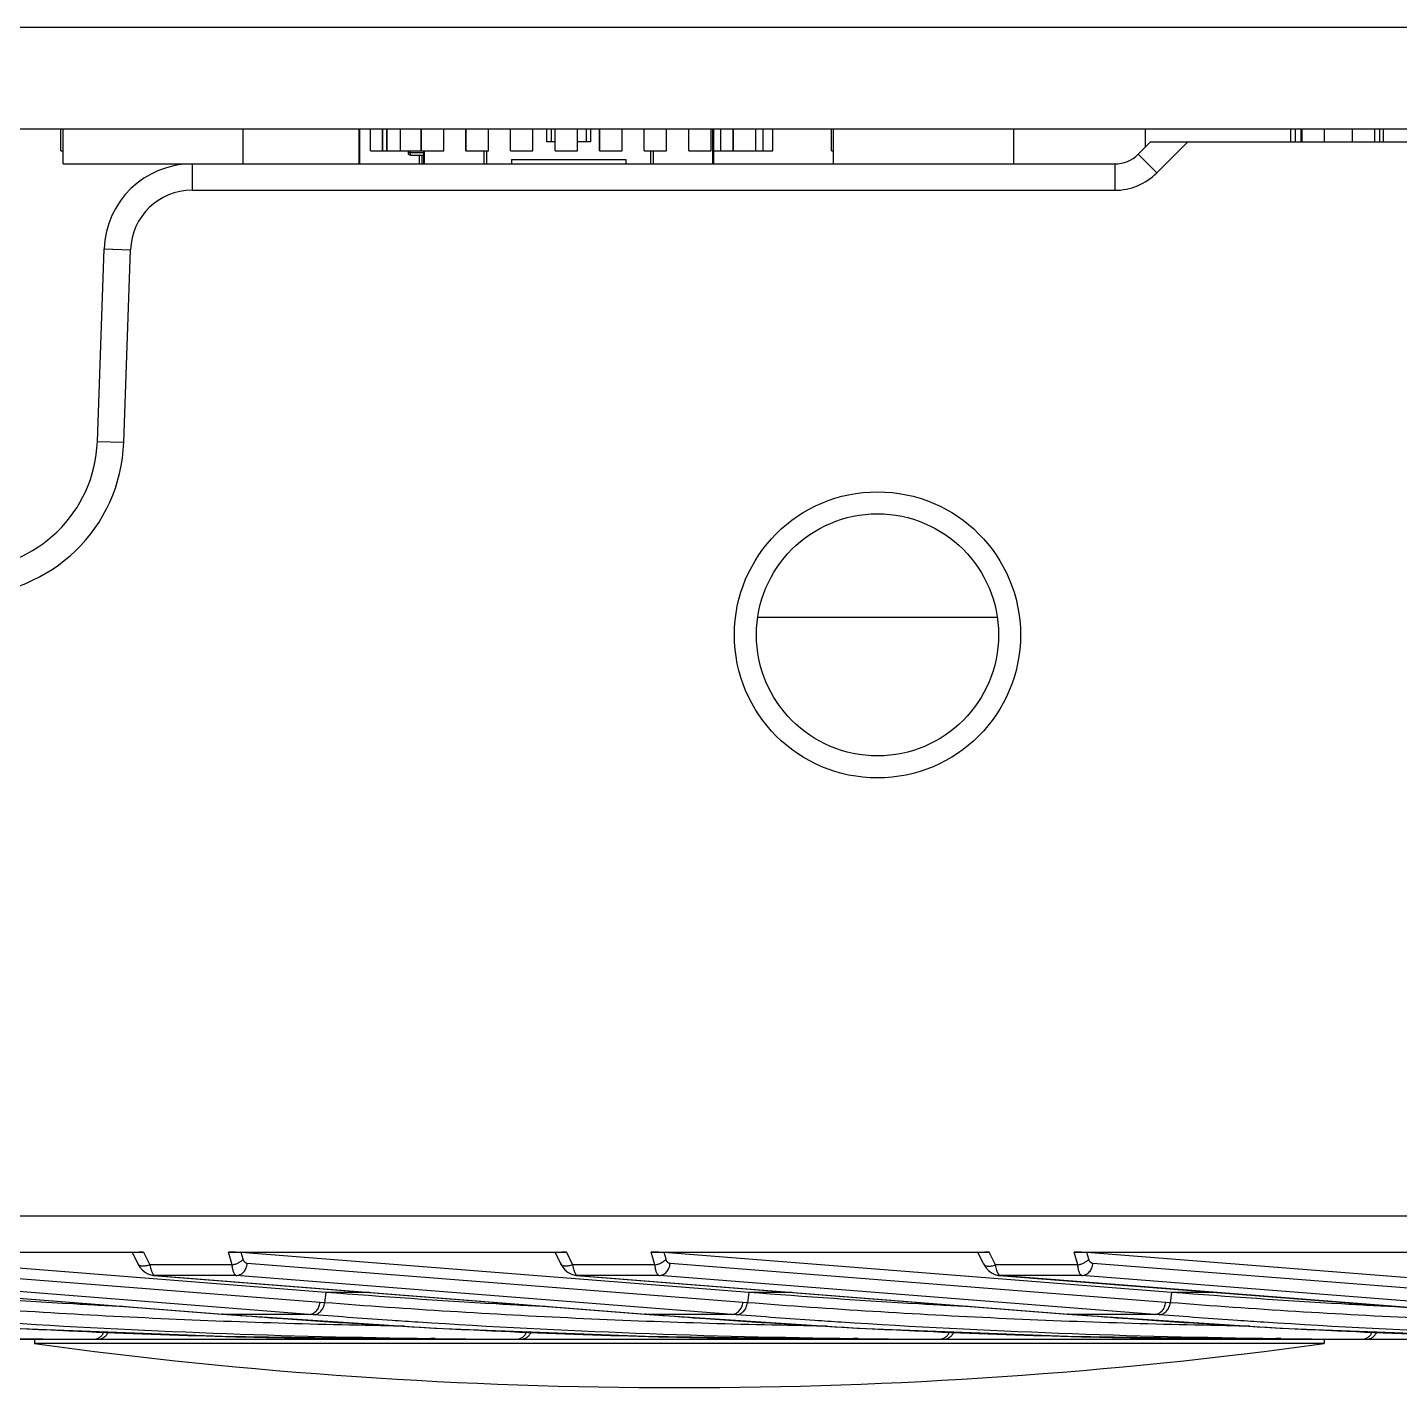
# Model space of a CAD drawing. Header units: millimetres. Extents: x 1409 to 26878, y 589 to 5187.
# Drawn here: x 2232.34 to 2263.5, y 1124.52 to 1155.42 of the extents above; entities that cross this region are included whole.
import ezdxf

# ---------------------------------------------------------------- set-up
doc = ezdxf.new("R2010")
doc.units = ezdxf.units.MM
doc.layers.add('02___PRT_ALL_AXES', color=7, linetype='Continuous')

msp = doc.modelspace()

# ---------------------------------------------------------------- linework, layer by layer
at = {"color": 7, "linetype": 'Continuous'}
for p, q in [((2338.1459, 1155.4197), (1738.1459, 1155.4197)), ((1738.1459, 1153.1197), (2338.1459, 1153.1197)), ((2233.0993, 1152.6197), (2233.0993, 1153.1197)), ((2233.1501, 1152.3197), (2233.1501, 1153.1197)), ((2237.2395, 1152.3197), (2237.2395, 1153.1197)), ((2239.8615, 1153.1197), (2239.8615, 1152.3197)), ((2239.8908, 1152.3197), (2239.8908, 1153.1197)), ((2240.1312, 1152.6197), (2240.1312, 1153.1197)), ((2240.4053, 1152.6197), (2240.4053, 1153.1197)), ((2240.4083, 1152.6197), (2240.4083, 1153.1197)), ((2240.504, 1152.6197), (2240.504, 1153.1197)), ((2240.507, 1152.6197), (2240.507, 1153.1197)), ((2240.8076, 1152.6197), (2240.8076, 1153.1197)), ((2241.2841, 1152.6197), (2241.2841, 1153.1197)), ((2241.2871, 1152.6197), (2241.2871, 1153.1197)), ((2241.7951, 1152.6197), (2241.7951, 1153.1197)), ((2242.2965, 1152.6197), (2242.2965, 1153.1197)), ((2242.2994, 1152.6197), (2242.2994, 1153.1197)), ((2242.8074, 1152.6197), (2242.8074, 1153.1197)), ((2243.3088, 1152.6197), (2243.3088, 1153.1197)), ((2243.3118, 1152.6197), (2243.3118, 1153.1197)), ((2243.8198, 1152.6197), (2243.8198, 1153.1197)), ((2244.1307, 1153.1197), (2244.1307, 1152.8197)), ((2244.2307, 1153.1197), (2244.2307, 1152.8197)), ((2244.3212, 1152.6197), (2244.3212, 1153.1197)), ((2244.3242, 1152.6197), (2244.3242, 1153.1197)), ((2244.8322, 1152.6197), (2244.8322, 1153.1197)), ((2245.0307, 1153.1197), (2245.0307, 1152.8197)), ((2245.1307, 1153.1197), (2245.1307, 1152.8197)), ((2245.3336, 1152.6197), (2245.3336, 1153.1197)), ((2245.3365, 1152.6197), (2245.3365, 1153.1197)), ((2245.8445, 1152.6197), (2245.8445, 1153.1197)), ((2246.346, 1152.6197), (2246.346, 1153.1197)), ((2246.3489, 1152.6197), (2246.3489, 1153.1197)), ((2246.8569, 1152.6197), (2246.8569, 1153.1197)), ((2247.3583, 1152.6197), (2247.3583, 1153.1197)), ((2247.3613, 1152.6197), (2247.3613, 1153.1197)), ((2247.8693, 1152.6197), (2247.8693, 1153.1197)), ((2247.9014, 1153.1197), (2247.9014, 1152.3197)), ((2247.9307, 1152.3197), (2247.9307, 1153.1197)), ((2248.0883, 1152.6197), (2248.0883, 1153.1197)), ((2248.0913, 1152.6197), (2248.0913, 1153.1197)), ((2248.3707, 1152.6197), (2248.3707, 1153.1197)), ((2248.3736, 1152.6197), (2248.3736, 1153.1197)), ((2248.8816, 1152.6197), (2248.8816, 1153.1197)), ((2249.049, 1152.6197), (2249.049, 1153.1197)), ((2249.2699, 1152.6197), (2249.2699, 1153.1197)), ((2250.5993, 1152.6197), (2250.5993, 1153.1197)), ((2250.6501, 1152.3197), (2250.6501, 1153.1197)), ((2254.7395, 1152.3197), (2254.7395, 1153.1197)), ((2257.7357, 1152.7095), (2257.7357, 1153.1197)), ((2261.0377, 1152.8197), (2261.0377, 1153.1197)), ((2261.1393, 1152.8197), (2261.1393, 1153.1197)), ((2261.2689, 1152.8197), (2261.2689, 1153.1197)), ((2261.2718, 1152.8197), (2261.2718, 1153.1197)), ((2261.2917, 1152.8197), (2261.2917, 1153.1197)), ((2261.7997, 1152.8197), (2261.7997, 1153.1197)), ((2262.4347, 1152.8197), (2262.4347, 1153.1197)), ((2262.9427, 1152.8197), (2262.9427, 1153.1197)), ((2263.0571, 1152.8197), (2263.0571, 1153.1197)), ((2263.0588, 1152.8197), (2263.0588, 1153.1197)), ((2263.1402, 1152.8197), (2263.1402, 1153.1197)), ((2263.1432, 1152.8197), (2263.1432, 1153.1197)), ((2233.0993, 1152.6197), (2233.1501, 1152.6197)), ((2240.1312, 1152.6197), (2241.7951, 1152.6197)), ((2240.985, 1152.6197), (2240.985, 1152.5697)), ((2241.035, 1152.5197), (2241.035, 1152.6197)), ((2241.3307, 1152.6197), (2241.3307, 1152.3197)), ((2241.36, 1152.3197), (2241.36, 1152.6197)), ((2242.2965, 1152.6197), (2242.8074, 1152.6197)), ((2242.7014, 1152.6197), (2242.7014, 1152.3197)), ((2242.7721, 1152.3197), (2242.7721, 1152.6197)), ((2243.3088, 1152.6197), (2243.8198, 1152.6197)), ((2244.3212, 1152.8197), (2244.1307, 1152.8197)), ((2244.3212, 1152.6197), (2244.8322, 1152.6197)), ((2245.1307, 1152.8197), (2244.8322, 1152.8197)), ((2245.3336, 1152.6197), (2245.8445, 1152.6197)), ((2246.346, 1152.6197), (2246.8569, 1152.6197)), ((2246.4893, 1152.6197), (2246.4893, 1152.3197)), ((2246.56, 1152.3197), (2246.56, 1152.6197)), ((2247.3583, 1152.6197), (2247.8693, 1152.6197)), ((2247.9307, 1152.6197), (2249.2699, 1152.6197)), ((2250.5993, 1152.6197), (2250.6501, 1152.6197)), ((2257.5656, 1152.5394), (2257.8459, 1152.8197)), ((2257.8459, 1152.8197), (2268.4459, 1152.8197)), ((2257.9898, 1152.1151), (2258.6944, 1152.8197)), ((2233.1501, 1152.3197), (2257.0352, 1152.3197)), ((2236.0773, 1152.3197), (2236.0773, 1151.7197)), ((2241.3307, 1152.5697), (2240.985, 1152.5697)), ((2241.035, 1152.5197), (2241.3307, 1152.5197)), ((2241.2322, 1152.5197), (2241.2322, 1152.3197)), ((2241.3029, 1152.3197), (2241.3029, 1152.5197)), ((2243.3307, 1152.4197), (2245.9307, 1152.4197)), ((2243.3307, 1152.4197), (2243.3307, 1152.3197)), ((2245.9307, 1152.4197), (2245.9307, 1152.3197)), ((2257.0352, 1152.3197), (2257.0352, 1151.7197)), ((2257.5656, 1152.5394), (2257.9898, 1152.1151)), ((2236.0773, 1151.7197), (2257.0352, 1151.7197)), ((2233.9257, 1146.015), (2234.0785, 1150.3895)), ((2234.0785, 1150.3895), (2234.6781, 1150.3686)), ((2234.5254, 1145.9941), (2234.6781, 1150.3686)), ((2233.9257, 1146.015), (2234.5254, 1145.9941)), ((2248.9285, 1142.0197), (2254.3633, 1142.0197)), ((1773.6016, 1128.4197), (2302.6902, 1128.4197)), ((2227.3005, 1127.5947), (2234.9754, 1127.5947)), ((2239.1178, 1126.6811), (2227.5913, 1127.5858)), ((2238.9842, 1126.4553), (2227.7278, 1127.3387)), ((2234.7241, 1127.5807), (2234.846, 1127.3299)), ((2234.9754, 1127.5947), (2235.1158, 1127.3057)), ((2236.9046, 1127.5947), (2244.5794, 1127.5947)), ((2236.9869, 1127.3057), (2236.9046, 1127.5947)), ((2248.7219, 1126.6811), (2237.1954, 1127.5858)), ((2237.2384, 1127.4349), (2237.1954, 1127.5858)), ((2248.5883, 1126.4553), (2237.3319, 1127.3387)), ((2244.3282, 1127.5807), (2244.4501, 1127.3299)), ((2244.5794, 1127.5947), (2244.7199, 1127.3057)), ((2246.5087, 1127.5947), (2254.1835, 1127.5947)), ((2246.591, 1127.3057), (2246.5087, 1127.5947)), ((2258.326, 1126.6811), (2246.7995, 1127.5858)), ((2246.8425, 1127.4349), (2246.7995, 1127.5858)), ((2258.1923, 1126.4553), (2246.936, 1127.3387)), ((2254.0542, 1127.3299), (2253.9323, 1127.5807)), ((2254.324, 1127.3057), (2254.1835, 1127.5947)), ((2256.1128, 1127.5947), (2263.7876, 1127.5947)), ((2256.1951, 1127.3057), (2256.1128, 1127.5947)), ((2267.93, 1126.6811), (2256.4036, 1127.5858)), ((2256.4466, 1127.4349), (2256.4036, 1127.5858)), ((2267.7964, 1126.4553), (2256.54, 1127.3387)), ((2225.6, 1127.0658), (2236.7545, 1126.1903)), ((2225.6235, 1127.0652), (2236.778, 1126.1898)), ((2238.7327, 1126.1818), (2227.4763, 1127.0652)), ((2236.9869, 1127.3057), (2235.1158, 1127.3057)), ((2235.2276, 1127.0652), (2235.2041, 1127.0658)), ((2235.2041, 1127.0658), (2246.3586, 1126.1903)), ((2235.2041, 1127.0658), (2235.2041, 1127.0658)), ((2237.0804, 1127.0652), (2235.2276, 1127.0652)), ((2235.2276, 1127.0652), (2246.3821, 1126.1898)), ((2248.3368, 1126.1818), (2237.0804, 1127.0652)), ((2246.591, 1127.3057), (2244.7199, 1127.3057)), ((2244.8317, 1127.0652), (2244.8082, 1127.0658)), ((2244.8082, 1127.0658), (2255.9627, 1126.1903)), ((2244.8082, 1127.0658), (2244.8082, 1127.0658)), ((2246.6845, 1127.0652), (2244.8317, 1127.0652)), ((2244.8317, 1127.0652), (2255.9862, 1126.1898)), ((2257.9409, 1126.1818), (2246.6845, 1127.0652)), ((2256.1951, 1127.3057), (2254.324, 1127.3057)), ((2254.4122, 1127.0658), (2265.5668, 1126.1903)), ((2254.4123, 1127.0658), (2254.4358, 1127.0652)), ((2256.2886, 1127.0652), (2254.4358, 1127.0652)), ((2265.5903, 1126.1898), (2254.4358, 1127.0652)), ((2267.545, 1126.1818), (2256.2886, 1127.0652)), ((2239.086, 1126.4473), (2238.9842, 1126.4553)), ((2239.1178, 1126.6811), (2239.086, 1126.4473)), ((2240.1047, 1126.6811), (2239.1178, 1126.6811)), ((2248.6901, 1126.4473), (2248.5883, 1126.4553)), ((2248.7219, 1126.6811), (2248.6901, 1126.4473)), ((2249.7088, 1126.6811), (2248.7219, 1126.6811)), ((2258.2941, 1126.4473), (2258.1923, 1126.4553)), ((2258.326, 1126.6811), (2258.2941, 1126.4473)), ((2259.3128, 1126.6811), (2258.326, 1126.6811)), ((2236.778, 1126.1898), (2236.7545, 1126.1903)), ((2236.7545, 1126.1903), (2236.8564, 1126.1823)), ((2236.778, 1126.1898), (2236.8565, 1126.1836)), ((2236.8799, 1126.1818), (2236.8564, 1126.1823)), ((2236.8565, 1126.1836), (2236.8799, 1126.1818)), ((2236.8565, 1126.1836), (2236.8799, 1126.1818)), ((2238.7327, 1126.1818), (2236.8799, 1126.1818)), ((2236.8799, 1126.1818), (2237.0286, 1126.171)), ((2236.8799, 1126.1818), (2237.0286, 1126.1702)), ((2238.8345, 1126.1738), (2238.7327, 1126.1818)), ((2246.3821, 1126.1898), (2246.3586, 1126.1903)), ((2246.3586, 1126.1903), (2246.4605, 1126.1823)), ((2246.3821, 1126.1898), (2246.4606, 1126.1836)), ((2246.484, 1126.1818), (2246.4605, 1126.1823)), ((2246.4606, 1126.1836), (2246.484, 1126.1818)), ((2246.4606, 1126.1836), (2246.484, 1126.1818)), ((2248.3368, 1126.1818), (2246.484, 1126.1818)), ((2246.484, 1126.1818), (2246.6327, 1126.171)), ((2246.484, 1126.1818), (2246.6326, 1126.1702)), ((2248.4386, 1126.1738), (2248.3368, 1126.1818)), ((2255.9862, 1126.1898), (2255.9627, 1126.1903)), ((2255.9627, 1126.1903), (2256.0646, 1126.1823)), ((2255.9862, 1126.1898), (2256.0647, 1126.1836)), ((2256.088, 1126.1818), (2256.0646, 1126.1823)), ((2256.0647, 1126.1836), (2256.088, 1126.1818)), ((2256.0647, 1126.1836), (2256.088, 1126.1818)), ((2257.9409, 1126.1818), (2256.088, 1126.1818)), ((2256.088, 1126.1818), (2256.2367, 1126.171)), ((2256.088, 1126.1818), (2256.2367, 1126.1702)), ((2258.0427, 1126.1738), (2257.9409, 1126.1818)), ((2241.4913, 1125.8786), (2241.7826, 1125.8647)), ((2241.4913, 1125.878), (2241.7826, 1125.8628)), ((2251.0954, 1125.8786), (2251.3867, 1125.8647)), ((2251.0954, 1125.878), (2251.3867, 1125.8628)), ((2260.6995, 1125.8786), (2260.9908, 1125.8647)), ((2260.6995, 1125.878), (2260.9908, 1125.8628)), ((1779.3889, 1125.6197), (2296.878, 1125.6197)), ((2236.6044, 1125.6898), (2237.0689, 1125.6795)), ((2236.6044, 1125.688), (2237.0689, 1125.6759)), ((2241.4969, 1125.6197), (2241.4967, 1125.6197)), ((2241.5993, 1125.6314), (2241.4968, 1125.632)), ((2241.5993, 1125.6291), (2241.4968, 1125.6302)), ((2241.4969, 1125.6197), (2241.5992, 1125.6197)), ((2246.2084, 1125.688), (2246.673, 1125.6759)), ((2246.2085, 1125.6898), (2246.673, 1125.6795)), ((2251.101, 1125.6197), (2251.1008, 1125.6197)), ((2251.2034, 1125.6314), (2251.1009, 1125.632)), ((2251.2034, 1125.6291), (2251.1009, 1125.6302)), ((2251.101, 1125.6197), (2251.2033, 1125.6197)), ((2255.8125, 1125.6898), (2256.2771, 1125.6795)), ((2255.8125, 1125.688), (2256.277, 1125.6759)), ((2260.7051, 1125.6197), (2260.7049, 1125.6197)), ((2260.8075, 1125.6314), (2260.705, 1125.632)), ((2260.8074, 1125.6291), (2260.705, 1125.6302)), ((2260.7051, 1125.6197), (2260.8074, 1125.6197))]:
    msp.add_line(p, q, dxfattribs=at)
for points in [[(2234.846, 1127.3299), (2234.8915, 1127.2528), (2234.9484, 1127.1858), (2235.0154, 1127.1315), (2235.0903, 1127.0924), (2235.1695, 1127.0701), (2235.2041, 1127.0658)], [(2244.4501, 1127.3299), (2244.4956, 1127.2528), (2244.5525, 1127.1858), (2244.6195, 1127.1315), (2244.6944, 1127.0924), (2244.7736, 1127.0701), (2244.8082, 1127.0658)], [(2254.0542, 1127.3299), (2254.1043, 1127.2464), (2254.1644, 1127.1783), (2254.2338, 1127.125), (2254.3083, 1127.0886), (2254.3858, 1127.0688), (2254.4122, 1127.0658)], [(2227.2523, 1126.1823), (2231.9788, 1125.8726), (2236.7613, 1125.6836), (2241.4967, 1125.6197)], [(2236.8564, 1126.1823), (2241.5829, 1125.8726), (2246.3654, 1125.6836), (2251.1008, 1125.6197)], [(2246.4605, 1126.1823), (2251.187, 1125.8726), (2255.9695, 1125.6836), (2260.7049, 1125.6197)], [(2256.0646, 1126.1823), (2260.7911, 1125.8726), (2265.5735, 1125.6836), (2270.309, 1125.6197)]]:
    msp.add_lwpolyline(points, dxfattribs=at)
for radius in [3.25, 2.75]:
    msp.add_circle((2251.6459, 1141.6197), radius, dxfattribs=at)
for centre, radius, start, end in [((2236.0773, 1150.3197), 2, 90, 178), ((2241.035, 1152.5697), 0.05, 180, 270), ((2257.0352, 1153.0697), 0.75, 270, 315), ((2257.0352, 1153.0697), 1.35, 270, 315), ((2236.0773, 1150.3197), 1.4, 90, 178), ((2230.9276, 1146.1197), 3, 270, 358), ((2230.9276, 1146.1197), 3.6, 270, 358), ((2233.848, 1308.2452), 182.6255, 269.418691, 269.999993), ((2243.4521, 1308.2452), 182.6255, 269.418691, 269.999993), ((2253.0562, 1308.2452), 182.6255, 269.418691, 269.999993), ((2262.6603, 1308.2452), 182.6255, 269.418691, 269.999993)]:
    msp.add_arc(centre, radius, start, end, dxfattribs=at)
for centre, major_axis, ratio, start_param, end_param in [((2235.0596, 1127.5766), (0.3357, -0.0046), 0.0521338, 1.8253393, 3.1678032), ((2236.954, 1127.5766), (0.3127, -0.0029), 0.0570923, 0.6893178, 1.7299453), ((2244.6637, 1127.5766), (0.3357, -0.0046), 0.0521338, 1.8253393, 3.1678032), ((2246.5581, 1127.5766), (0.3127, -0.0029), 0.0570923, 0.6893178, 1.7299453), ((2254.2678, 1127.5766), (0.3357, -0.0046), 0.0521338, 1.8253393, 3.1678032), ((2256.1622, 1127.5766), (0.3127, -0.0029), 0.0570923, 0.6893178, 1.7299453)]:
    msp.add_ellipse(centre, major_axis=major_axis, ratio=ratio, start_param=start_param, end_param=end_param, dxfattribs=at)
for points, knots in [([(2236.9869, 1127.3057), (2237.0123, 1127.311), (2237.0619, 1127.3248), (2237.131, 1127.3541), (2237.1824, 1127.385), (2237.2169, 1127.4128), (2237.2317, 1127.4274), (2237.2384, 1127.4349)], [0, 0, 0, 0, 0.2713561, 0.5365232, 0.7827218, 0.8955198, 1, 1, 1, 1]), ([(2237.0804, 1127.0652), (2237.0958, 1127.0657), (2237.127, 1127.0701), (2237.1717, 1127.0865), (2237.2132, 1127.1121), (2237.2503, 1127.146), (2237.2818, 1127.187), (2237.315, 1127.2498), (2237.3284, 1127.3029), (2237.3319, 1127.3387)], [0, 0, 0, 0, 0.1144829, 0.2311504, 0.3509996, 0.4746166, 0.6020338, 0.7327983, 1, 1, 1, 1]), ([(2237.3319, 1127.3387), (2237.327, 1127.3391), (2237.3172, 1127.3408), (2237.303, 1127.346), (2237.2894, 1127.354), (2237.2717, 1127.369), (2237.2523, 1127.3956), (2237.2424, 1127.4209), (2237.2384, 1127.4349)], [0, 0, 0, 0, 0.1027853, 0.2077075, 0.3171788, 0.4335556, 0.6940328, 1, 1, 1, 1]), ([(2246.591, 1127.3057), (2246.6164, 1127.311), (2246.666, 1127.3248), (2246.7351, 1127.3541), (2246.7864, 1127.385), (2246.821, 1127.4128), (2246.8358, 1127.4274), (2246.8425, 1127.4349)], [0, 0, 0, 0, 0.2713561, 0.5365232, 0.7827218, 0.8955198, 1, 1, 1, 1]), ([(2246.6845, 1127.0652), (2246.6999, 1127.0657), (2246.731, 1127.0701), (2246.7757, 1127.0865), (2246.8173, 1127.1121), (2246.8544, 1127.146), (2246.8859, 1127.187), (2246.9191, 1127.2498), (2246.9325, 1127.3029), (2246.936, 1127.3387)], [0, 0, 0, 0, 0.1144829, 0.2311504, 0.3509996, 0.4746166, 0.6020338, 0.7327983, 1, 1, 1, 1]), ([(2246.936, 1127.3387), (2246.9311, 1127.3391), (2246.9213, 1127.3408), (2246.9071, 1127.346), (2246.8935, 1127.354), (2246.8758, 1127.369), (2246.8564, 1127.3956), (2246.8465, 1127.4209), (2246.8425, 1127.4349)], [0, 0, 0, 0, 0.1027853, 0.2077075, 0.3171788, 0.4335556, 0.6940328, 1, 1, 1, 1]), ([(2256.1951, 1127.3057), (2256.2205, 1127.311), (2256.2701, 1127.3248), (2256.3392, 1127.3541), (2256.3905, 1127.385), (2256.4251, 1127.4128), (2256.4399, 1127.4274), (2256.4466, 1127.4349)], [0, 0, 0, 0, 0.2713561, 0.5365232, 0.7827218, 0.8955198, 1, 1, 1, 1]), ([(2256.2886, 1127.0652), (2256.304, 1127.0657), (2256.3351, 1127.0701), (2256.3798, 1127.0865), (2256.4214, 1127.1121), (2256.4585, 1127.146), (2256.4899, 1127.187), (2256.5232, 1127.2498), (2256.5366, 1127.3029), (2256.54, 1127.3387)], [0, 0, 0, 0, 0.1144829, 0.2311504, 0.3509996, 0.4746166, 0.6020338, 0.7327983, 1, 1, 1, 1]), ([(2256.54, 1127.3387), (2256.5352, 1127.3391), (2256.5254, 1127.3408), (2256.5112, 1127.346), (2256.4976, 1127.354), (2256.4798, 1127.369), (2256.4605, 1127.3956), (2256.4506, 1127.4209), (2256.4466, 1127.4349)], [0, 0, 0, 0, 0.1027853, 0.2077075, 0.3171788, 0.4335556, 0.6940328, 1, 1, 1, 1]), ([(2235.1158, 1127.3057), (2235.1006, 1127.3003), (2235.0705, 1127.2909), (2235.0258, 1127.2813), (2234.9836, 1127.2767), (2234.9449, 1127.2771), (2234.9109, 1127.2825), (2234.8822, 1127.2931), (2234.8598, 1127.3087), (2234.8496, 1127.3226), (2234.846, 1127.3299)], [0, 0, 0, 0, 0.1664774, 0.3245954, 0.4712126, 0.6041596, 0.7221433, 0.8254082, 0.9163375, 1, 1, 1, 1]), ([(2235.1158, 1127.3057), (2235.12, 1127.2842), (2235.1289, 1127.244), (2235.1402, 1127.2043), (2235.1464, 1127.1859)], [0, 0, 0, 0, 0.5304633, 1, 1, 1, 1]), ([(2235.1464, 1127.1859), (2235.1508, 1127.1728), (2235.1597, 1127.1486), (2235.175, 1127.1164), (2235.1908, 1127.0916), (2235.2029, 1127.0787), (2235.2091, 1127.074)], [0, 0, 0, 0, 0.3216224, 0.5954161, 0.8206543, 1, 1, 1, 1]), ([(2235.2091, 1127.074), (2235.2106, 1127.0729), (2235.2163, 1127.069), (2235.2227, 1127.0662), (2235.2276, 1127.0652)], [0, 0, 0, 0, 0.2727598, 1, 1, 1, 1]), ([(2237.0804, 1127.0652), (2237.0778, 1127.0657), (2237.0725, 1127.0675), (2237.0649, 1127.0718), (2237.0575, 1127.078), (2237.0474, 1127.0892), (2237.0355, 1127.1079), (2237.0231, 1127.1359), (2237.0117, 1127.1703), (2237.0017, 1127.2106), (2236.9932, 1127.2563), (2236.9889, 1127.2887), (2236.9869, 1127.3057)], [0, 0, 0, 0, 0.0298144, 0.061938, 0.0974187, 0.13702, 0.2303778, 0.3443349, 0.4792829, 0.6345473, 0.8088359, 1, 1, 1, 1]), ([(2244.7199, 1127.3057), (2244.7047, 1127.3003), (2244.6746, 1127.2909), (2244.6299, 1127.2813), (2244.5876, 1127.2767), (2244.549, 1127.2771), (2244.515, 1127.2825), (2244.4863, 1127.2931), (2244.4639, 1127.3087), (2244.4536, 1127.3226), (2244.4501, 1127.3299)], [0, 0, 0, 0, 0.1664774, 0.3245954, 0.4712126, 0.6041596, 0.7221433, 0.8254082, 0.9163375, 1, 1, 1, 1]), ([(2244.7199, 1127.3057), (2244.7241, 1127.2842), (2244.733, 1127.244), (2244.7443, 1127.2043), (2244.7504, 1127.1859)], [0, 0, 0, 0, 0.5304633, 1, 1, 1, 1]), ([(2244.7504, 1127.1859), (2244.7549, 1127.1728), (2244.7638, 1127.1486), (2244.7791, 1127.1164), (2244.7949, 1127.0916), (2244.807, 1127.0787), (2244.8132, 1127.074)], [0, 0, 0, 0, 0.3216224, 0.5954161, 0.8206543, 1, 1, 1, 1]), ([(2244.8132, 1127.074), (2244.8147, 1127.0729), (2244.8203, 1127.069), (2244.8268, 1127.0662), (2244.8317, 1127.0652)], [0, 0, 0, 0, 0.2727598, 1, 1, 1, 1]), ([(2246.6845, 1127.0652), (2246.6819, 1127.0657), (2246.6766, 1127.0675), (2246.669, 1127.0718), (2246.6616, 1127.078), (2246.6515, 1127.0892), (2246.6396, 1127.1079), (2246.6271, 1127.1359), (2246.6158, 1127.1703), (2246.6058, 1127.2106), (2246.5973, 1127.2563), (2246.593, 1127.2887), (2246.591, 1127.3057)], [0, 0, 0, 0, 0.0298144, 0.061938, 0.0974187, 0.13702, 0.2303778, 0.3443349, 0.4792829, 0.6345473, 0.8088359, 1, 1, 1, 1]), ([(2254.0542, 1127.3299), (2254.0577, 1127.3226), (2254.068, 1127.3087), (2254.0904, 1127.2931), (2254.119, 1127.2825), (2254.1531, 1127.2771), (2254.1917, 1127.2767), (2254.234, 1127.2813), (2254.2787, 1127.2909), (2254.3088, 1127.3003), (2254.324, 1127.3057)], [0, 0, 0, 0, 0.0836624, 0.1745918, 0.2778567, 0.3958403, 0.5287873, 0.6754045, 0.8335225, 1, 1, 1, 1]), ([(2254.3566, 1127.1798), (2254.35, 1127.1989), (2254.3378, 1127.2406), (2254.3284, 1127.283), (2254.324, 1127.3057)], [0, 0, 0, 0, 0.4671462, 1, 1, 1, 1]), ([(2254.3945, 1127.0992), (2254.3909, 1127.1043), (2254.384, 1127.1157), (2254.3706, 1127.1423), (2254.362, 1127.1642), (2254.3566, 1127.1798)], [0, 0, 0, 0, 0.210138, 0.4470232, 1, 1, 1, 1]), ([(2254.4358, 1127.0652), (2254.4322, 1127.0659), (2254.4247, 1127.0687), (2254.4142, 1127.0759), (2254.4039, 1127.0863), (2254.3976, 1127.0946), (2254.3945, 1127.0992)], [0, 0, 0, 0, 0.2007922, 0.4288731, 0.6934836, 1, 1, 1, 1]), ([(2256.2886, 1127.0652), (2256.286, 1127.0657), (2256.2807, 1127.0675), (2256.2731, 1127.0718), (2256.2657, 1127.078), (2256.2555, 1127.0892), (2256.2437, 1127.1079), (2256.2312, 1127.1359), (2256.2199, 1127.1703), (2256.2099, 1127.2106), (2256.2014, 1127.2563), (2256.197, 1127.2887), (2256.1951, 1127.3057)], [0, 0, 0, 0, 0.0298144, 0.061938, 0.0974187, 0.13702, 0.2303778, 0.3443349, 0.4792829, 0.6345473, 0.8088359, 1, 1, 1, 1]), ([(2240.8985, 1125.9151), (2238.9947, 1125.9443), (2235.1857, 1126.0624), (2231.3822, 1126.2992), (2229.4819, 1126.4473)], [0, 0, 0, 0, 0.499741, 1, 1, 1, 1]), ([(2234.665, 1126.3497), (2234.2355, 1126.3713), (2232.5173, 1126.4636), (2230.8005, 1126.5802), (2229.5137, 1126.6811)], [0, 0, 0, 0, 0.2498873, 1, 1, 1, 1]), ([(2238.7327, 1126.1818), (2238.7481, 1126.1823), (2238.7792, 1126.1867), (2238.8239, 1126.203), (2238.8655, 1126.2286), (2238.9026, 1126.2625), (2238.9341, 1126.3036), (2238.9673, 1126.3663), (2238.9807, 1126.4194), (2238.9842, 1126.4553)], [0, 0, 0, 0, 0.1144829, 0.2311504, 0.3509997, 0.4746167, 0.6020338, 0.7327983, 1, 1, 1, 1]), ([(2238.8345, 1126.1738), (2238.8499, 1126.1743), (2238.8811, 1126.1787), (2238.9258, 1126.195), (2238.9674, 1126.2206), (2239.0045, 1126.2545), (2239.0359, 1126.2956), (2239.0691, 1126.3583), (2239.0825, 1126.4115), (2239.086, 1126.4473)], [0, 0, 0, 0, 0.1144849, 0.2311505, 0.3509958, 0.4746088, 0.6020233, 0.7327879, 1, 1, 1, 1]), ([(2250.5026, 1125.9151), (2248.5988, 1125.9443), (2244.7898, 1126.0624), (2240.9863, 1126.2992), (2239.086, 1126.4473)], [0, 0, 0, 0, 0.499741, 1, 1, 1, 1]), ([(2244.2691, 1126.3497), (2243.8396, 1126.3713), (2242.1214, 1126.4636), (2240.4045, 1126.5802), (2239.1178, 1126.6811)], [0, 0, 0, 0, 0.2498873, 1, 1, 1, 1]), ([(2248.3368, 1126.1818), (2248.3522, 1126.1823), (2248.3833, 1126.1867), (2248.428, 1126.203), (2248.4696, 1126.2286), (2248.5067, 1126.2625), (2248.5382, 1126.3036), (2248.5714, 1126.3663), (2248.5848, 1126.4194), (2248.5883, 1126.4553)], [0, 0, 0, 0, 0.1144829, 0.2311504, 0.3509997, 0.4746167, 0.6020338, 0.7327983, 1, 1, 1, 1]), ([(2248.4386, 1126.1738), (2248.454, 1126.1743), (2248.4851, 1126.1787), (2248.5298, 1126.195), (2248.5714, 1126.2206), (2248.6085, 1126.2545), (2248.64, 1126.2956), (2248.6732, 1126.3583), (2248.6866, 1126.4115), (2248.6901, 1126.4473)], [0, 0, 0, 0, 0.1144849, 0.2311505, 0.3509958, 0.4746088, 0.6020233, 0.7327879, 1, 1, 1, 1]), ([(2260.1067, 1125.9151), (2258.2028, 1125.9443), (2254.3938, 1126.0624), (2250.5904, 1126.2992), (2248.6901, 1126.4473)], [0, 0, 0, 0, 0.499741, 1, 1, 1, 1]), ([(2253.8731, 1126.3497), (2253.4437, 1126.3713), (2251.7255, 1126.4636), (2250.0086, 1126.5802), (2248.7219, 1126.6811)], [0, 0, 0, 0, 0.2498873, 1, 1, 1, 1]), ([(2257.9409, 1126.1818), (2257.9563, 1126.1823), (2257.9874, 1126.1867), (2258.0321, 1126.203), (2258.0737, 1126.2286), (2258.1108, 1126.2625), (2258.1422, 1126.3036), (2258.1755, 1126.3663), (2258.1889, 1126.4194), (2258.1923, 1126.4553)], [0, 0, 0, 0, 0.1144829, 0.2311504, 0.3509997, 0.4746167, 0.6020338, 0.7327983, 1, 1, 1, 1]), ([(2258.0427, 1126.1738), (2258.0581, 1126.1743), (2258.0892, 1126.1787), (2258.1339, 1126.195), (2258.1755, 1126.2206), (2258.2126, 1126.2545), (2258.2441, 1126.2956), (2258.2773, 1126.3583), (2258.2907, 1126.4115), (2258.2941, 1126.4473)], [0, 0, 0, 0, 0.1144849, 0.2311505, 0.3509958, 0.4746088, 0.6020233, 0.7327879, 1, 1, 1, 1]), ([(2269.7118, 1125.9151), (2267.8078, 1125.9443), (2263.9984, 1126.0623), (2260.1946, 1126.2992), (2258.2941, 1126.4473)], [0, 0, 0, 0, 0.499741, 1, 1, 1, 1]), ([(2263.4772, 1126.3497), (2263.0478, 1126.3713), (2261.3296, 1126.4636), (2259.6127, 1126.5802), (2258.326, 1126.6811)], [0, 0, 0, 0, 0.2498873, 1, 1, 1, 1]), ([(2237.0286, 1126.1702), (2237.4003, 1126.1413), (2238.887, 1126.0303), (2240.375, 1125.9374), (2241.4913, 1125.878)], [0, 0, 0, 0, 0.2501119, 1, 1, 1, 1]), ([(2241.2134, 1126.0039), (2241.0151, 1126.0167), (2240.2219, 1126.0695), (2239.429, 1126.1275), (2238.8345, 1126.1738)], [0, 0, 0, 0, 0.2499399, 1, 1, 1, 1]), ([(2246.6326, 1126.1702), (2247.0044, 1126.1413), (2248.491, 1126.0303), (2249.9791, 1125.9374), (2251.0954, 1125.878)], [0, 0, 0, 0, 0.2501119, 1, 1, 1, 1]), ([(2250.8174, 1126.0039), (2250.6192, 1126.0167), (2249.8259, 1126.0695), (2249.0331, 1126.1275), (2248.4386, 1126.1738)], [0, 0, 0, 0, 0.2499399, 1, 1, 1, 1]), ([(2256.2367, 1126.1702), (2256.6085, 1126.1413), (2258.0951, 1126.0303), (2259.5831, 1125.9374), (2260.6995, 1125.878)], [0, 0, 0, 0, 0.2501119, 1, 1, 1, 1]), ([(2260.4215, 1126.0039), (2260.2232, 1126.0167), (2259.43, 1126.0695), (2258.6372, 1126.1275), (2258.0427, 1126.1738)], [0, 0, 0, 0, 0.2499399, 1, 1, 1, 1]), ([(2241.4968, 1125.6302), (2239.8483, 1125.6478), (2236.5503, 1125.7278), (2233.2557, 1125.897), (2231.6093, 1126.0039)], [0, 0, 0, 0, 0.4998179, 1, 1, 1, 1]), ([(2232.1785, 1125.8628), (2232.5473, 1125.8437), (2234.022, 1125.7721), (2235.4975, 1125.7183), (2236.6044, 1125.688)], [0, 0, 0, 0, 0.2500692, 1, 1, 1, 1]), ([(2233.848, 1125.6197), (2233.8598, 1125.6197), (2233.8836, 1125.6217), (2233.9185, 1125.6305), (2233.9519, 1125.6451), (2233.9942, 1125.6719), (2234.0401, 1125.7184), (2234.0658, 1125.7645), (2234.0758, 1125.7892)], [0, 0, 0, 0, 0.1178443, 0.2366956, 0.3572283, 0.4801774, 0.73417, 1, 1, 1, 1]), ([(2233.9503, 1125.6197), (2233.962, 1125.6197), (2233.9854, 1125.6216), (2234.0199, 1125.6303), (2234.0529, 1125.6444), (2234.0948, 1125.6706), (2234.1405, 1125.716), (2234.1663, 1125.7611), (2234.1765, 1125.7853)], [0, 0, 0, 0, 0.1179672, 0.2369222, 0.3575176, 0.4804777, 0.7343649, 1, 1, 1, 1]), ([(2251.1009, 1125.6302), (2249.4523, 1125.6478), (2246.1544, 1125.7278), (2242.8597, 1125.897), (2241.2134, 1126.0039)], [0, 0, 0, 0, 0.4998179, 1, 1, 1, 1]), ([(2241.7826, 1125.8628), (2242.1513, 1125.8437), (2243.6261, 1125.7721), (2245.1016, 1125.7183), (2246.2084, 1125.688)], [0, 0, 0, 0, 0.2500692, 1, 1, 1, 1]), ([(2243.4521, 1125.6197), (2243.4639, 1125.6197), (2243.4877, 1125.6217), (2243.5225, 1125.6305), (2243.556, 1125.6451), (2243.5982, 1125.6719), (2243.6442, 1125.7184), (2243.6699, 1125.7645), (2243.6799, 1125.7892)], [0, 0, 0, 0, 0.1178443, 0.2366956, 0.3572283, 0.4801774, 0.73417, 1, 1, 1, 1]), ([(2243.5544, 1125.6197), (2243.5661, 1125.6197), (2243.5895, 1125.6216), (2243.6239, 1125.6303), (2243.657, 1125.6444), (2243.6988, 1125.6706), (2243.7445, 1125.716), (2243.7704, 1125.7611), (2243.7806, 1125.7853)], [0, 0, 0, 0, 0.1179672, 0.2369222, 0.3575176, 0.4804777, 0.7343649, 1, 1, 1, 1]), ([(2260.705, 1125.6302), (2259.0564, 1125.6478), (2255.7584, 1125.7278), (2252.4638, 1125.897), (2250.8174, 1126.0039)], [0, 0, 0, 0, 0.4998179, 1, 1, 1, 1]), ([(2251.3867, 1125.8628), (2251.7554, 1125.8437), (2253.2301, 1125.7721), (2254.7057, 1125.7183), (2255.8125, 1125.688)], [0, 0, 0, 0, 0.2500692, 1, 1, 1, 1]), ([(2253.0562, 1125.6197), (2253.068, 1125.6197), (2253.0918, 1125.6217), (2253.1266, 1125.6305), (2253.1601, 1125.6451), (2253.2023, 1125.6719), (2253.2483, 1125.7184), (2253.2739, 1125.7645), (2253.284, 1125.7892)], [0, 0, 0, 0, 0.1178443, 0.2366956, 0.3572283, 0.4801774, 0.73417, 1, 1, 1, 1]), ([(2253.1585, 1125.6197), (2253.1701, 1125.6197), (2253.1936, 1125.6216), (2253.228, 1125.6303), (2253.2611, 1125.6444), (2253.3029, 1125.6706), (2253.3486, 1125.716), (2253.3745, 1125.7611), (2253.3847, 1125.7853)], [0, 0, 0, 0, 0.1179672, 0.2369222, 0.3575176, 0.4804777, 0.7343649, 1, 1, 1, 1]), ([(2270.3091, 1125.6302), (2268.6605, 1125.6478), (2265.3625, 1125.7278), (2262.0679, 1125.897), (2260.4215, 1126.0039)], [0, 0, 0, 0, 0.4998179, 1, 1, 1, 1]), ([(2260.9908, 1125.8628), (2261.3595, 1125.8437), (2262.8342, 1125.7721), (2264.3098, 1125.7183), (2265.4166, 1125.688)], [0, 0, 0, 0, 0.2500692, 1, 1, 1, 1]), ([(2262.6603, 1125.6197), (2262.6721, 1125.6197), (2262.6959, 1125.6217), (2262.7307, 1125.6305), (2262.7642, 1125.6451), (2262.8064, 1125.6719), (2262.8523, 1125.7184), (2262.878, 1125.7645), (2262.8881, 1125.7892)], [0, 0, 0, 0, 0.1178443, 0.2366956, 0.3572283, 0.4801774, 0.73417, 1, 1, 1, 1]), ([(2262.7626, 1125.6197), (2262.7742, 1125.6197), (2262.7977, 1125.6216), (2262.8321, 1125.6303), (2262.8652, 1125.6444), (2262.907, 1125.6706), (2262.9527, 1125.716), (2262.9785, 1125.7611), (2262.9888, 1125.7853)], [0, 0, 0, 0, 0.1179672, 0.2369222, 0.3575176, 0.4804777, 0.7343649, 1, 1, 1, 1]), ([(2237.0689, 1125.6759), (2237.4378, 1125.6667), (2238.9136, 1125.6346), (2240.3898, 1125.6203), (2241.4969, 1125.6197)], [0, 0, 0, 0, 0.2500259, 1, 1, 1, 1]), ([(2246.673, 1125.6759), (2247.0419, 1125.6667), (2248.5177, 1125.6346), (2249.9939, 1125.6203), (2251.101, 1125.6197)], [0, 0, 0, 0, 0.2500259, 1, 1, 1, 1]), ([(2256.277, 1125.6759), (2256.646, 1125.6667), (2258.1218, 1125.6346), (2259.598, 1125.6203), (2260.7051, 1125.6197)], [0, 0, 0, 0, 0.2500259, 1, 1, 1, 1])]:
    msp.add_open_spline(points, degree=3, knots=knots, dxfattribs=at)
at = {"layer": '02___PRT_ALL_AXES', "color": 7, "linetype": 'Continuous'}
for p, q in [((2232.4959, 1125.6197), (2232.4959, 1125.5197)), ((2261.7959, 1125.5197), (2232.4959, 1125.5197)), ((2261.7959, 1125.6197), (2261.7959, 1125.5197))]:
    msp.add_line(p, q, dxfattribs=at)
msp.add_arc((2247.1459, 1232.3309), 107.8113, 262.190165, 277.809835, dxfattribs=at)

doc.saveas('drawing.dxf')
